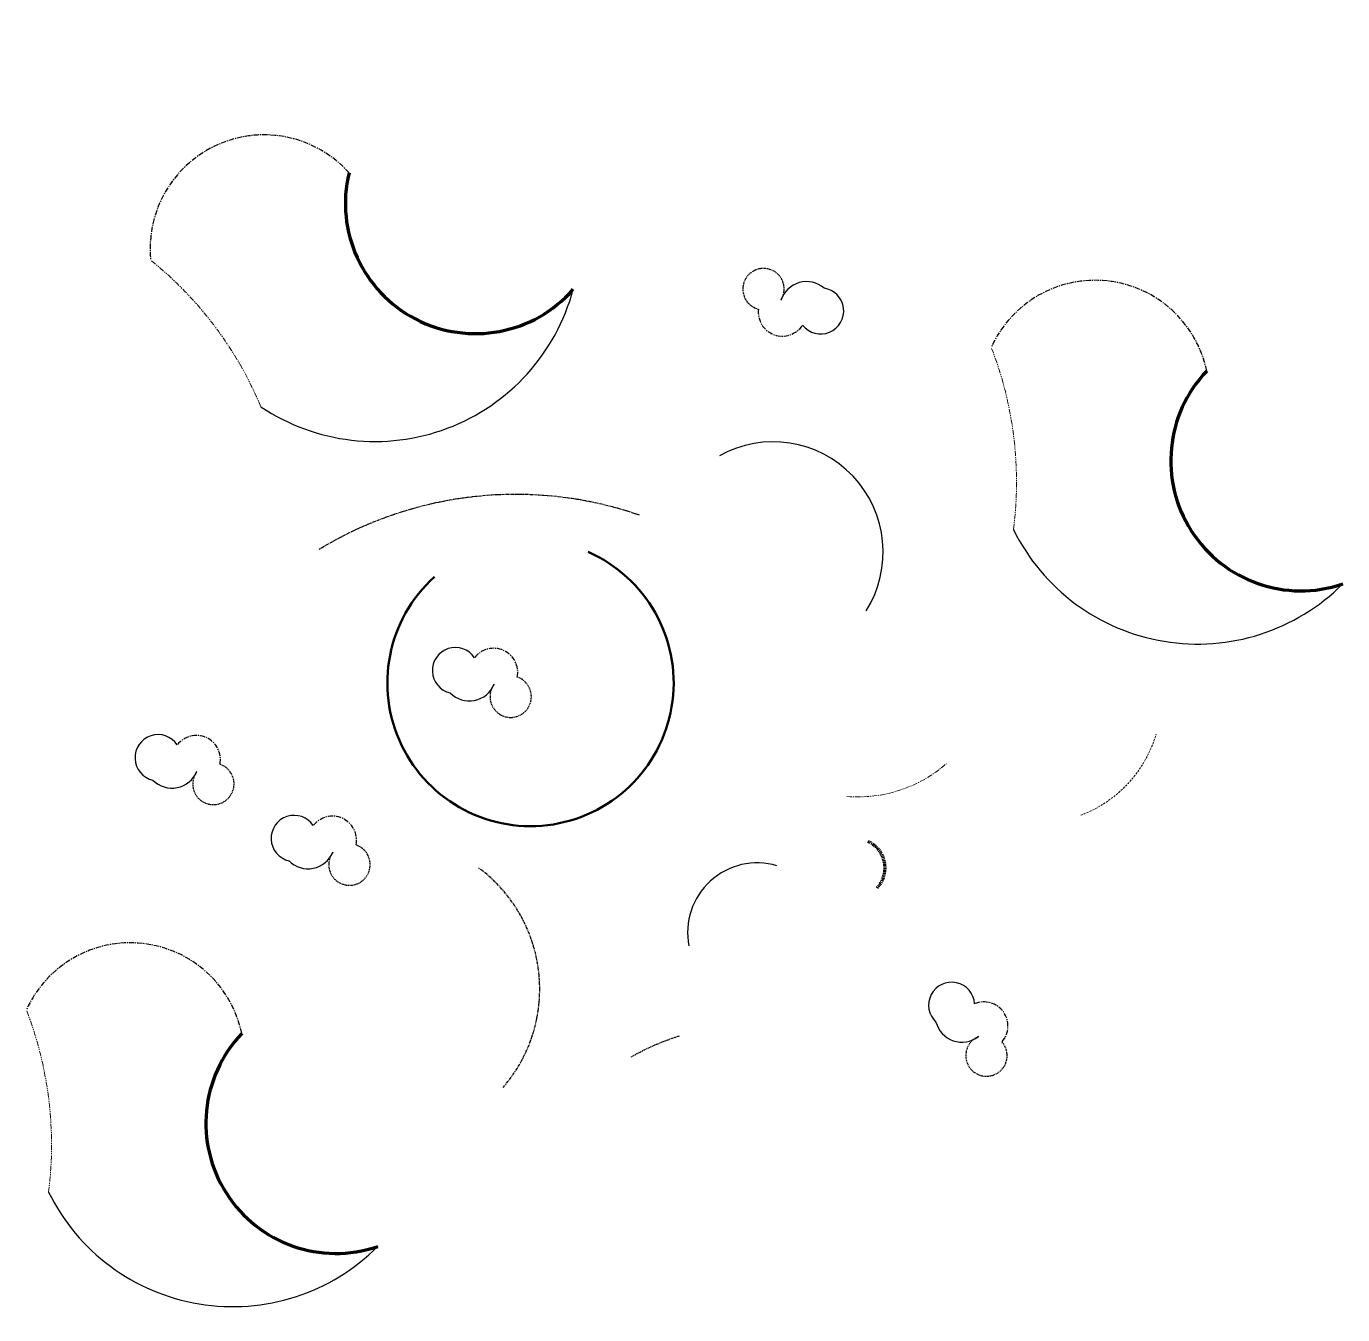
# Model space of a CAD drawing. Header units: metres. Extents: x 7423777 to 7424089, y 5547710 to 5548016.
import ezdxf

# ---------------------------------------------------------------- set-up
doc = ezdxf.new("R2010")
doc.units = ezdxf.units.M
for name, pattern in [('CENTER', [2, 1.25, -0.25, 0.25, -0.25]), ('CENTER2', [1.125, 0.75, -0.125, 0.125, -0.125]), ('DASHED', [0.75, 0.5, -0.25]), ('DASHED2', [0.375, 0.25, -0.125]), ('HIDDEN', [0.375, 0.25, -0.125]), ('PHANTOM', [2.5, 1.25, -0.25, 0.25, -0.25, 0.25, -0.25]), ('PHANTOM2', [1.25, 0.625, -0.125, 0.125, -0.125, 0.125, -0.125])]:
    doc.linetypes.add(name, pattern=pattern)
doc.layers.add('arc block 2', color=83, linetype='Continuous')
doc.layers.add('arc_block_1', color=7, linetype='Continuous')
doc.linetypes.add('FENCELINE2', pattern='A,0.25,-0.1,[132,ltypeshp.shx,S=0.1,R=0,X=-0.1,Y=0],-0.1,1', length=1.45)

# ---------------------------------------------------------------- blocks, each defined once
blk = doc.blocks.new('arc_block_1')
at = {"layer": 'arc_block_1', "linetype": 'CENTER', "transparency": 33554559}
blk.add_arc((-3.61, 15.66), 27.05, 11.7564, 155.7343, dxfattribs=at)
at = {"layer": 'arc_block_1', "linetype": 'PHANTOM', "lineweight": 5}
blk.add_arc((-110.66, -5.19), 88.38, 352.6856, 21.2084, dxfattribs=at)
at = {"layer": 'arc_block_1', "linetype": 'FENCELINE2', "lineweight": 100, "transparency": 33554585}
blk.add_arc((45.23, -0.11), 30.88, 136.4208, 288.7248, dxfattribs=at)
at = {"layer": 'arc_block_1', "lineweight": 25, "transparency": 33554674}
blk.add_arc((20.7, 5.1), 48.72, 206.248, 314.9949, dxfattribs=at)
blk = doc.blocks.new('arc block 2')
at = {"layer": 'arc block 2', "linetype": 'ByBlock', "lineweight": -2}
blk.add_arc((-1.75, 2.32), 5.47, 3.7127, 227.0742, dxfattribs=at)
at = {"layer": 'arc block 2', "linetype": 'CENTER'}
blk.add_arc((5.9, -2.61), 5.72, 318.7058, 112.5795, dxfattribs=at)
at = {"layer": 'arc block 2', "linetype": 'FENCELINE2', "lineweight": -2, "transparency": 33554559}
blk.add_arc((0.69, -0.06), 6.37, 194.7276, 307.7242, dxfattribs=at)
at = {"layer": 'arc block 2', "linetype": 'HIDDEN', "lineweight": -2, "transparency": 33554661}
blk.add_arc((6.51, -9.63), 4.91, 112.9915, 41.3588, dxfattribs=at)

msp = doc.modelspace()

# ---------------------------------------------------------------- linework, layer by layer
at = {"color": 124, "linetype": 'Continuous', "lineweight": 25}
msp.add_arc((7423954.14, 5547890.88, 208), 26.14, 327.6449, 119.1618, dxfattribs=at)
at = {"color": 210, "linetype": 'CENTER2', "lineweight": 25, "transparency": 33554674}
msp.add_arc((7423893.08, 5547814.49, 208), 90.04, 70.9474, 121.2256, dxfattribs=at)
at = {"color": 5, "linetype": 'FENCELINE2', "lineweight": 50}
msp.add_arc((7423896.57, 5547859.77, 208), 33.98, 132.111, 66.2841, dxfattribs=at)
at = {"color": 4, "linetype": 'DASHED', "lineweight": 18, "transparency": 33554674}
msp.add_arc((7424016.79, 5547855.97, 208), 29.48, 290.6496, 343.6383, dxfattribs=at)
at = {"color": 50, "linetype": 'CENTER', "lineweight": 5, "transparency": 33554610}
msp.add_arc((7423974.28, 5547864.67, 208), 31.93, 265.2188, 311.152, dxfattribs=at)
at = {"color": 222, "linetype": 'HIDDEN', "lineweight": 100, "transparency": 33554559}
msp.add_arc((7423973.85, 5547815.9, 208), 6.88, 316.8532, 65.5216, dxfattribs=at)
at = {"linetype": 'PHANTOM2', "transparency": 33554534}
msp.add_arc((7423863, 5547787.16, 208), 35.76, 319.2293, 53.5863, dxfattribs=at)
msp.add_arc((7423950.35, 5547800.59, 208), 16.49, 73.3753, 191.2833)
at = {"color": 222, "linetype": 'DASHED2', "transparency": 33554661}
msp.add_arc((7423948.85, 5547721.11, 208), 57.41, 107.1807, 119.6859, dxfattribs=at)

# ---------------------------------------------------------------- block references
at = {"layer": 'arc block 2'}
for p, rotation in [((7423962.69, 5547948.99, 208), 214.4419224016642), ((7423881.41, 5547861.6, 208), 30), ((7423810.84, 5547840.91, 208), 30), ((7423843.14, 5547821.76, 208), 30)]:
    msp.add_blockref('arc block 2', p, dxfattribs=dict(at, rotation=rotation))
msp.add_blockref('arc block 2', (7423998.29, 5547780.98, 208), dxfattribs=at)
at = {"layer": 'arc_block_1', "lineweight": 5, "rotation": 30}
msp.add_blockref('arc_block_1', (7423844.28, 5547951.05, 208), dxfattribs=at)
at = {"layer": 'arc_block_1'}
for p in [(7424034.21, 5547912.63, 208), (7423805.16, 5547755.4, 208)]:
    msp.add_blockref('arc_block_1', p, dxfattribs=at)

doc.saveas('drawing.dxf')
